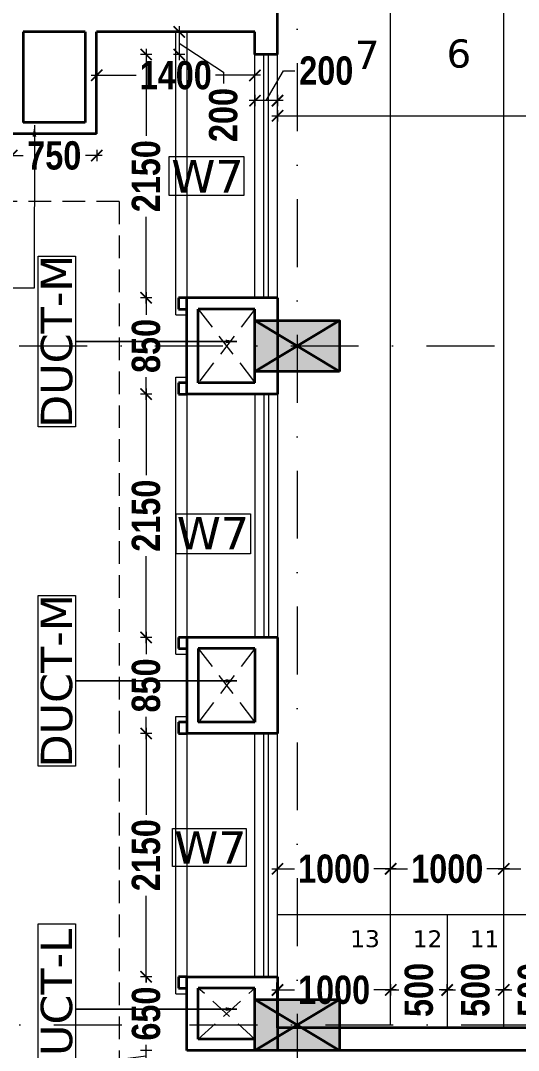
# Model space of a CAD drawing. Header units: millimetres. Extents: x -3092155 to 4513934, y -12317808 to 1850003.
# Drawn here: x -440960 to -436560, y -5557561 to -5548461 of the extents above; entities that cross this region are included whole.
import ezdxf

# ---------------------------------------------------------------- set-up
doc = ezdxf.new("R2010")
doc.units = ezdxf.units.MM
doc.header["$LTSCALE"] = 2
doc.header["$MEASUREMENT"] = 0
doc.header["$PDMODE"] = 34
doc.header["$PDSIZE"] = 500
doc.linetypes.add('DASHDOT', pattern=[1, 0.5, -0.25, 0, -0.25])
doc.linetypes.add('DASHED2', pattern=[0.375, 0.25, -0.125])
for name, color, linetype, lineweight, true_color in [('AEROW', 7, 'Continuous', 15, 0x0d0d0d), ('DOT', 7, 'DASHED2', 0, 0x89067c), ('duct text', 7, 'Continuous', 5, 0x30182a)]:
    doc.layers.add(name, color=color, linetype=linetype, lineweight=lineweight, true_color=true_color)
for name, color, linetype, lineweight in [('coloumn', 10, 'Continuous', 35), ('cornice', 12, 'Continuous', 25), ('D DIM', 250, 'Continuous', 9), ('DUCT', 37, 'Continuous', 35), ('glass', 5, 'Continuous', 15), ('GRID', 251, 'DASHDOT', 5), ('SILL', 74, 'Continuous', 9), ('Step', 251, 'Continuous', 9), ('TEXT', 7, 'Continuous', 13), ('W6', 162, 'Continuous', 5), ('WAll', 250, 'Continuous', 35)]:
    doc.layers.add(name, color=color, linetype=linetype, lineweight=lineweight)
doc.styles.add('door', font='arial.ttf', dxfattribs={"height": 70})
doc.styles.add('INNER DIM', font='ARIALNB.TTF', dxfattribs={"height": 250})
doc.styles.add('style2', font='verdana.ttf')
doc.dimstyles.new('DOOR', dxfattribs={"dimtxt": 100, "dimasz": 100, "dimexe": 25, "dimexo": 50, "dimgap": 25, "dimtad": 0, "dimtih": 1, "dimtoh": 1, "dimdec": 0, "dimzin": 3, "dimdsep": 46, "dimtxsty": 'door', "dimblk": 'OBLIQUE', "dimcen": 200, "dimclrd": 256, "dimclre": 256, "dimclrt": 256, "dimadec": 0, "dimazin": 0, "dimtfac": 1, "dimtdec": 0, "dimtofl": 0, "dimtmove": 2, "dimatfit": 3, "dimfxl": 300, "dimfxlon": 1, "dimfrac": 1, "dimtolj": 1, "dimtzin": 0, "dimlwd": -1, "dimlwe": -1, "dimarcsym": 0})
doc.dimstyles.new('external final', dxfattribs={"dimscale": 0, "dimtxt": 250, "dimasz": 100, "dimexe": 50, "dimexo": 50, "dimgap": 50, "dimtad": 0, "dimdec": 0, "dimzin": 0, "dimdsep": 46, "dimtxsty": 'INNER DIM', "dimblk": 'ARCHTICK', "dimcen": 100, "dimdle": 50, "dimclrd": 256, "dimclre": 256, "dimclrt": 256, "dimadec": 0, "dimazin": 0, "dimtfac": 1, "dimtdec": 0, "dimtix": 1, "dimtmove": 1, "dimatfit": 3, "dimfxl": 50, "dimfxlon": 1, "dimtolj": 1, "dimtzin": 0, "dimlwd": -1, "dimlwe": -1, "dimarcsym": 1})

# ---------------------------------------------------------------- blocks, each defined once
blk = doc.blocks.new('*D83')
at = {"layer": 'D DIM', "ltscale": 100, "transparency": 16777216}
for p, q in [((-439850.1, -5557611.2), (-440195.2, -5557656.8)), ((-439800.1, -5557561.2), (-439900.1, -5557561.2)), ((-439850.1, -5557661.2), (-439850.1, -5557561.2)), ((-439850.1, -5557661.2), (-439850.1, -5557561.2)), ((-440195.2, -5557656.8), (-440195.2, -5557756.8)), ((-439800.1, -5557661.2), (-439900.1, -5557661.2))]:
    blk.add_line(p, q, dxfattribs=at)
at = {"layer": 'Defpoints', "color": 0, "lineweight": 50, "ltscale": 100, "transparency": 16777216}
for p in [(-439850.1, -5557561.2), (-438138.9, -5557561.2), (-438888.5, -5557661.2)]:
    blk.add_point(p, dxfattribs=at)
at = {"layer": 'D DIM', "ltscale": 100, "transparency": 16777216, "insert": (-440195.2, -5558027.4), "char_height": 250, "attachment_point": 5, "rotation": 90, "style": 'INNER DIM'}
blk.add_mtext('\\A1;100', dxfattribs=at)
blk = doc.blocks.new('_ArchTick')
at = {"color": 0, "linetype": 'ByBlock', "const_width": 0.15}
blk.add_lwpolyline([(-0.5, -0.5), (0.5, 0.5)], dxfattribs=at)
blk = doc.blocks.new('*D84')
at = {"layer": 'D DIM', "ltscale": 100, "transparency": 16777216}
for p, q in [((-439800.1, -5556911.2), (-439900.1, -5556911.2)), ((-439850.1, -5556911.2), (-439850.1, -5556960.3)), ((-439850.1, -5557561.2), (-439850.1, -5557512.1)), ((-439800.1, -5557561.2), (-439900.1, -5557561.2))]:
    blk.add_line(p, q, dxfattribs=at)
at = {"layer": 'Defpoints', "color": 0, "lineweight": 50, "ltscale": 100, "transparency": 16777216}
for p in [(-439850.1, -5556911.2), (-438888.5, -5556911.2), (-438138.9, -5557561.2)]:
    blk.add_point(p, dxfattribs=at)
at = {"layer": 'D DIM', "ltscale": 100, "transparency": 16777216, "insert": (-439850.1, -5557236.2), "char_height": 250, "attachment_point": 5, "rotation": 90, "style": 'INNER DIM'}
blk.add_mtext('\\A1;650', dxfattribs=at)
blk = doc.blocks.new('*D85')
at = {"layer": 'D DIM', "ltscale": 100, "transparency": 16777216}
for p, q in [((-439850.5, -5554711.2), (-439850.5, -5555478.2)), ((-439800.5, -5554761.2), (-439900.5, -5554761.2)), ((-439850.5, -5556961.2), (-439850.5, -5556194.2)), ((-439800.5, -5556911.2), (-439900.5, -5556911.2))]:
    blk.add_line(p, q, dxfattribs=at)
at = {"layer": 'Defpoints', "color": 0, "lineweight": 50, "ltscale": 100, "transparency": 16777216}
for p in [(-439850.5, -5554761.2), (-438888.5, -5554761.2), (-438888.5, -5556911.2)]:
    blk.add_point(p, dxfattribs=at)
at = {"layer": 'D DIM', "ltscale": 100, "transparency": 16777216, "xscale": 100, "yscale": 100, "zscale": 100}
for p, rotation in [((-439850.5, -5554761.2), 90), ((-439850.5, -5556911.2), 270)]:
    blk.add_blockref('_ArchTick', p, dxfattribs=dict(at, rotation=rotation))
at = {"layer": 'D DIM', "ltscale": 100, "transparency": 16777216, "insert": (-439850.5, -5555836.2), "char_height": 250, "attachment_point": 5, "rotation": 90, "style": 'INNER DIM'}
blk.add_mtext('\\A1;2150', dxfattribs=at)
blk = doc.blocks.new('*D86')
at = {"layer": 'D DIM', "ltscale": 100, "transparency": 16777216}
for p, q in [((-439800.5, -5553911.2), (-439900.5, -5553911.2)), ((-439850.5, -5553861.2), (-439850.5, -5554060.2)), ((-439850.5, -5554811.2), (-439850.5, -5554612.2)), ((-439800.5, -5554761.2), (-439900.5, -5554761.2))]:
    blk.add_line(p, q, dxfattribs=at)
at = {"layer": 'Defpoints', "color": 0, "lineweight": 50, "ltscale": 100, "transparency": 16777216}
for p in [(-439850.5, -5553911.2), (-438888.5, -5553911.2), (-438888.5, -5554761.2)]:
    blk.add_point(p, dxfattribs=at)
at = {"layer": 'D DIM', "ltscale": 100, "transparency": 16777216, "xscale": 100, "yscale": 100, "zscale": 100}
for p, rotation in [((-439850.5, -5553911.2), 90), ((-439850.5, -5554761.2), 270)]:
    blk.add_blockref('_ArchTick', p, dxfattribs=dict(at, rotation=rotation))
at = {"layer": 'D DIM', "ltscale": 100, "transparency": 16777216, "insert": (-439850.5, -5554336.2), "char_height": 250, "attachment_point": 5, "rotation": 90, "style": 'INNER DIM'}
blk.add_mtext('\\A1;850', dxfattribs=at)
blk = doc.blocks.new('*D87')
at = {"layer": 'D DIM', "ltscale": 100, "transparency": 16777216}
for p, q in [((-439850.5, -5551711.2), (-439850.5, -5552478.2)), ((-439800.5, -5551761.2), (-439900.5, -5551761.2)), ((-439850.5, -5553961.2), (-439850.5, -5553194.2)), ((-439800.5, -5553911.2), (-439900.5, -5553911.2))]:
    blk.add_line(p, q, dxfattribs=at)
at = {"layer": 'Defpoints', "color": 0, "lineweight": 50, "ltscale": 100, "transparency": 16777216}
for p in [(-439850.5, -5551761.2), (-438888.5, -5551761.2), (-438888.5, -5553911.2)]:
    blk.add_point(p, dxfattribs=at)
at = {"layer": 'D DIM', "ltscale": 100, "transparency": 16777216, "xscale": 100, "yscale": 100, "zscale": 100}
for p, rotation in [((-439850.5, -5551761.2), 90), ((-439850.5, -5553911.2), 270)]:
    blk.add_blockref('_ArchTick', p, dxfattribs=dict(at, rotation=rotation))
at = {"layer": 'D DIM', "ltscale": 100, "transparency": 16777216, "insert": (-439850.5, -5552836.2), "char_height": 250, "attachment_point": 5, "rotation": 90, "style": 'INNER DIM'}
blk.add_mtext('\\A1;2150', dxfattribs=at)
blk = doc.blocks.new('*D88')
at = {"layer": 'D DIM', "ltscale": 100, "transparency": 16777216}
for p, q in [((-439850.5, -5550861.2), (-439850.5, -5551060.2)), ((-439800.5, -5550911.2), (-439900.5, -5550911.2)), ((-439850.5, -5551811.2), (-439850.5, -5551612.2)), ((-439800.5, -5551761.2), (-439900.5, -5551761.2))]:
    blk.add_line(p, q, dxfattribs=at)
at = {"layer": 'Defpoints', "color": 0, "lineweight": 50, "ltscale": 100, "transparency": 16777216}
for p in [(-439850.5, -5550911.2), (-438888.5, -5550911.2), (-438888.5, -5551761.2)]:
    blk.add_point(p, dxfattribs=at)
at = {"layer": 'D DIM', "ltscale": 100, "transparency": 16777216, "xscale": 100, "yscale": 100, "zscale": 100}
for p, rotation in [((-439850.5, -5550911.2), 90), ((-439850.5, -5551761.2), 270)]:
    blk.add_blockref('_ArchTick', p, dxfattribs=dict(at, rotation=rotation))
at = {"layer": 'D DIM', "ltscale": 100, "transparency": 16777216, "insert": (-439850.5, -5551336.2), "char_height": 250, "attachment_point": 5, "rotation": 90, "style": 'INNER DIM'}
blk.add_mtext('\\A1;850', dxfattribs=at)
blk = doc.blocks.new('*D89')
at = {"layer": 'D DIM', "ltscale": 100, "transparency": 16777216}
for p, q in [((-439850.5, -5548711.2), (-439850.5, -5549478.2)), ((-439800.5, -5548761.2), (-439900.5, -5548761.2)), ((-439850.5, -5550961.2), (-439850.5, -5550194.2)), ((-439800.5, -5550911.2), (-439900.5, -5550911.2))]:
    blk.add_line(p, q, dxfattribs=at)
at = {"layer": 'Defpoints', "color": 0, "lineweight": 50, "ltscale": 100, "transparency": 16777216}
for p in [(-439850.5, -5548761.2), (-438888.5, -5548761.2), (-438888.5, -5550911.2)]:
    blk.add_point(p, dxfattribs=at)
at = {"layer": 'D DIM', "ltscale": 100, "transparency": 16777216, "xscale": 100, "yscale": 100, "zscale": 100}
for p, rotation in [((-439850.5, -5548761.2), 90), ((-439850.5, -5550911.2), 270)]:
    blk.add_blockref('_ArchTick', p, dxfattribs=dict(at, rotation=rotation))
at = {"layer": 'D DIM', "ltscale": 100, "transparency": 16777216, "insert": (-439850.5, -5549836.2), "char_height": 250, "attachment_point": 5, "rotation": 90, "style": 'INNER DIM'}
blk.add_mtext('\\A1;2150', dxfattribs=at)
blk = doc.blocks.new('*D407')
at = {"layer": 'D DIM', "ltscale": 100, "transparency": 16777216}
for p, q in [((-438688.5, -5549251.7), (-438688.5, -5549351.7)), ((-425768.5, -5549251.7), (-425768.5, -5549351.7)), ((-438738.5, -5549301.7), (-432658.4, -5549301.7)), ((-425718.5, -5549301.7), (-431798.6, -5549301.7))]:
    blk.add_line(p, q, dxfattribs=at)
at = {"layer": 'Defpoints', "color": 0, "lineweight": 50, "ltscale": 100, "transparency": 16777216}
for p in [(-438688.5, -5548761.2), (-425768.5, -5548761.2), (-425768.5, -5549301.7)]:
    blk.add_point(p, dxfattribs=at)
at = {"layer": 'D DIM', "ltscale": 100, "transparency": 16777216, "xscale": 100, "yscale": 100, "zscale": 100, "rotation": 180}
blk.add_blockref('_ArchTick', (-438688.5, -5549301.7), dxfattribs=at)
at = {"layer": 'D DIM', "ltscale": 100, "transparency": 16777216, "xscale": 100, "yscale": 100, "zscale": 100}
blk.add_blockref('_ArchTick', (-425768.5, -5549301.7), dxfattribs=at)
at = {"layer": 'D DIM', "ltscale": 100, "transparency": 16777216, "insert": (-432228.5, -5549301.7), "char_height": 250, "attachment_point": 5, "style": 'INNER DIM'}
blk.add_mtext('\\A1;12920', dxfattribs=at)
blk = doc.blocks.new('*D732')
at = {"layer": 'D DIM', "ltscale": 100, "transparency": 16777216}
for p, q in [((-438788.5, -5549168.3), (-438636.6, -5548904.5)), ((-438636.6, -5548904.5), (-438536.6, -5548904.5)), ((-438638.5, -5549168.3), (-438938.5, -5549168.3)), ((-438888.5, -5549118.3), (-438888.5, -5549218.3)), ((-438688.5, -5549118.3), (-438688.5, -5549218.3))]:
    blk.add_line(p, q, dxfattribs=at)
at = {"layer": 'Defpoints', "color": 0, "lineweight": 50, "ltscale": 100, "transparency": 16777216}
for p in [(-438888.5, -5548761.2), (-438688.5, -5548761.2), (-438888.5, -5549168.3)]:
    blk.add_point(p, dxfattribs=at)
at = {"layer": 'D DIM', "ltscale": 100, "transparency": 16777216, "xscale": 100, "yscale": 100, "zscale": 100, "rotation": 180}
blk.add_blockref('_ArchTick', (-438888.5, -5549168.3), dxfattribs=at)
at = {"layer": 'D DIM', "ltscale": 100, "transparency": 16777216, "xscale": 100, "yscale": 100, "zscale": 100}
blk.add_blockref('_ArchTick', (-438688.5, -5549168.3), dxfattribs=at)
at = {"layer": 'D DIM', "ltscale": 100, "transparency": 16777216, "insert": (-438258.2, -5548904.5), "char_height": 250, "attachment_point": 5, "style": 'INNER DIM'}
blk.add_mtext('\\A1;200', dxfattribs=at)
blk = doc.blocks.new('*D744')
at = {"layer": 'D DIM', "ltscale": 100, "transparency": 16777216}
for p, q in [((-438688.9, -5556007), (-438688.9, -5555907)), ((-437688.9, -5556007), (-437688.9, -5555907)), ((-438738.9, -5555957), (-438539.1, -5555957)), ((-437638.9, -5555957), (-437838.7, -5555957))]:
    blk.add_line(p, q, dxfattribs=at)
at = {"layer": 'Defpoints', "color": 0, "lineweight": 50, "ltscale": 100, "transparency": 16777216}
for p in [(-437688.9, -5555957), (-438688.9, -5556281), (-437688.9, -5556281)]:
    blk.add_point(p, dxfattribs=at)
at = {"layer": 'D DIM', "ltscale": 100, "transparency": 16777216, "xscale": 100, "yscale": 100, "zscale": 100, "rotation": 180}
blk.add_blockref('_ArchTick', (-438688.9, -5555957), dxfattribs=at)
at = {"layer": 'D DIM', "ltscale": 100, "transparency": 16777216, "xscale": 100, "yscale": 100, "zscale": 100}
blk.add_blockref('_ArchTick', (-437688.9, -5555957), dxfattribs=at)
at = {"layer": 'D DIM', "ltscale": 100, "transparency": 16777216, "insert": (-438188.9, -5555957), "char_height": 250, "attachment_point": 5, "style": 'INNER DIM'}
blk.add_mtext('\\A1;1000', dxfattribs=at)
blk = doc.blocks.new('*D745')
at = {"layer": 'D DIM', "ltscale": 100, "transparency": 16777216}
for p, q in [((-437688.9, -5556007), (-437688.9, -5555907)), ((-436688.9, -5555957), (-436688.9, -5555907)), ((-437738.9, -5555957), (-437539.1, -5555957)), ((-436638.9, -5555957), (-436838.7, -5555957))]:
    blk.add_line(p, q, dxfattribs=at)
at = {"layer": 'Defpoints', "color": 0, "lineweight": 50, "ltscale": 100, "transparency": 16777216}
for p in [(-436688.9, -5555957), (-436688.9, -5555957), (-437688.9, -5556281)]:
    blk.add_point(p, dxfattribs=at)
at = {"layer": 'D DIM', "ltscale": 100, "transparency": 16777216, "xscale": 100, "yscale": 100, "zscale": 100, "rotation": 180}
blk.add_blockref('_ArchTick', (-437688.9, -5555957), dxfattribs=at)
at = {"layer": 'D DIM', "ltscale": 100, "transparency": 16777216, "xscale": 100, "yscale": 100, "zscale": 100}
blk.add_blockref('_ArchTick', (-436688.9, -5555957), dxfattribs=at)
at = {"layer": 'D DIM', "ltscale": 100, "transparency": 16777216, "insert": (-437188.9, -5555957), "char_height": 250, "attachment_point": 5, "style": 'INNER DIM'}
blk.add_mtext('\\A1;1000', dxfattribs=at)
blk = doc.blocks.new('*D746')
at = {"layer": 'D DIM', "ltscale": 100, "transparency": 16777216}
for p, q in [((-436688.9, -5555957), (-436688.9, -5555907)), ((-435688.9, -5555957), (-435688.9, -5555907)), ((-436738.9, -5555957), (-436539.1, -5555957)), ((-435638.9, -5555957), (-435838.7, -5555957))]:
    blk.add_line(p, q, dxfattribs=at)
at = {"layer": 'Defpoints', "color": 0, "lineweight": 50, "ltscale": 100, "transparency": 16777216}
for p in [(-436688.9, -5555957), (-435688.9, -5555957), (-435688.9, -5555957)]:
    blk.add_point(p, dxfattribs=at)
at = {"layer": 'D DIM', "ltscale": 100, "transparency": 16777216, "xscale": 100, "yscale": 100, "zscale": 100, "rotation": 180}
blk.add_blockref('_ArchTick', (-436688.9, -5555957), dxfattribs=at)
at = {"layer": 'D DIM', "ltscale": 100, "transparency": 16777216, "xscale": 100, "yscale": 100, "zscale": 100}
blk.add_blockref('_ArchTick', (-435688.9, -5555957), dxfattribs=at)
at = {"layer": 'D DIM', "ltscale": 100, "transparency": 16777216, "insert": (-436188.9, -5555957), "char_height": 250, "attachment_point": 5, "style": 'INNER DIM'}
blk.add_mtext('\\A1;1000', dxfattribs=at)
blk = doc.blocks.new('*D751')
at = {"layer": 'D DIM', "ltscale": 100, "transparency": 16777216}
for p, q in [((-438688.9, -5556977), (-438688.9, -5557077)), ((-437688.9, -5556977), (-437688.9, -5557077)), ((-438738.9, -5557027), (-438539.1, -5557027)), ((-437638.9, -5557027), (-437838.7, -5557027))]:
    blk.add_line(p, q, dxfattribs=at)
at = {"layer": 'Defpoints', "color": 0, "lineweight": 50, "ltscale": 100, "transparency": 16777216}
for p in [(-438688.9, -5556917.5), (-437688.9, -5556917.5), (-437688.9, -5557027)]:
    blk.add_point(p, dxfattribs=at)
at = {"layer": 'D DIM', "ltscale": 100, "transparency": 16777216, "xscale": 100, "yscale": 100, "zscale": 100, "rotation": 180}
blk.add_blockref('_ArchTick', (-438688.9, -5557027), dxfattribs=at)
at = {"layer": 'D DIM', "ltscale": 100, "transparency": 16777216, "xscale": 100, "yscale": 100, "zscale": 100}
blk.add_blockref('_ArchTick', (-437688.9, -5557027), dxfattribs=at)
at = {"layer": 'D DIM', "ltscale": 100, "transparency": 16777216, "insert": (-438188.9, -5557027), "char_height": 250, "attachment_point": 5, "style": 'INNER DIM'}
blk.add_mtext('\\A1;1000', dxfattribs=at)
blk = doc.blocks.new('*D752')
at = {"layer": 'D DIM', "ltscale": 100, "transparency": 16777216}
for p, q in [((-437688.9, -5556977), (-437688.9, -5557077)), ((-437188.9, -5557027), (-437188.9, -5556977)), ((-437738.9, -5557027), (-437616.5, -5557027)), ((-437138.9, -5557027), (-437261.4, -5557027))]:
    blk.add_line(p, q, dxfattribs=at)
at = {"layer": 'Defpoints', "color": 0, "lineweight": 50, "ltscale": 100, "transparency": 16777216}
for p in [(-437688.9, -5556917.5), (-437188.9, -5557027), (-437188.9, -5557027)]:
    blk.add_point(p, dxfattribs=at)
at = {"layer": 'D DIM', "ltscale": 100, "transparency": 16777216, "xscale": 100, "yscale": 100, "zscale": 100, "rotation": 180}
blk.add_blockref('_ArchTick', (-437688.9, -5557027), dxfattribs=at)
at = {"layer": 'D DIM', "ltscale": 100, "transparency": 16777216, "xscale": 100, "yscale": 100, "zscale": 100}
blk.add_blockref('_ArchTick', (-437188.9, -5557027), dxfattribs=at)
at = {"layer": 'D DIM', "ltscale": 100, "transparency": 16777216, "insert": (-437438.9, -5557027), "char_height": 250, "attachment_point": 5, "rotation": 90, "style": 'INNER DIM'}
blk.add_mtext('\\A1;500', dxfattribs=at)
blk = doc.blocks.new('*D753')
at = {"layer": 'D DIM', "ltscale": 100, "transparency": 16777216}
for p, q in [((-437188.9, -5557027), (-437188.9, -5556977)), ((-436688.9, -5557027), (-436688.9, -5556977)), ((-437238.9, -5557027), (-437116.5, -5557027)), ((-436638.9, -5557027), (-436761.4, -5557027))]:
    blk.add_line(p, q, dxfattribs=at)
at = {"layer": 'Defpoints', "color": 0, "lineweight": 50, "ltscale": 100, "transparency": 16777216}
for p in [(-437188.9, -5557027), (-436688.9, -5557027), (-436688.9, -5557027)]:
    blk.add_point(p, dxfattribs=at)
at = {"layer": 'D DIM', "ltscale": 100, "transparency": 16777216, "xscale": 100, "yscale": 100, "zscale": 100, "rotation": 180}
blk.add_blockref('_ArchTick', (-437188.9, -5557027), dxfattribs=at)
at = {"layer": 'D DIM', "ltscale": 100, "transparency": 16777216, "xscale": 100, "yscale": 100, "zscale": 100}
blk.add_blockref('_ArchTick', (-436688.9, -5557027), dxfattribs=at)
at = {"layer": 'D DIM', "ltscale": 100, "transparency": 16777216, "insert": (-436938.9, -5557027), "char_height": 250, "attachment_point": 5, "rotation": 90, "style": 'INNER DIM'}
blk.add_mtext('\\A1;500', dxfattribs=at)
blk = doc.blocks.new('*D754')
at = {"layer": 'D DIM', "ltscale": 100, "transparency": 16777216}
for p, q in [((-436688.9, -5557027), (-436688.9, -5556977)), ((-436188.9, -5557027), (-436188.9, -5556977)), ((-436738.9, -5557027), (-436616.5, -5557027)), ((-436138.9, -5557027), (-436261.4, -5557027))]:
    blk.add_line(p, q, dxfattribs=at)
at = {"layer": 'Defpoints', "color": 0, "lineweight": 50, "ltscale": 100, "transparency": 16777216}
for p in [(-436688.9, -5557027), (-436188.9, -5557027), (-436188.9, -5557027)]:
    blk.add_point(p, dxfattribs=at)
at = {"layer": 'D DIM', "ltscale": 100, "transparency": 16777216, "xscale": 100, "yscale": 100, "zscale": 100, "rotation": 180}
blk.add_blockref('_ArchTick', (-436688.9, -5557027), dxfattribs=at)
at = {"layer": 'D DIM', "ltscale": 100, "transparency": 16777216, "xscale": 100, "yscale": 100, "zscale": 100}
blk.add_blockref('_ArchTick', (-436188.9, -5557027), dxfattribs=at)
at = {"layer": 'D DIM', "ltscale": 100, "transparency": 16777216, "insert": (-436438.9, -5557027), "char_height": 250, "attachment_point": 5, "rotation": 90, "style": 'INNER DIM'}
blk.add_mtext('\\A1;500', dxfattribs=at)
blk = doc.blocks.new('*D920')
at = {"layer": 'D DIM', "ltscale": 100, "transparency": 16777216}
for p, q in [((-441037.6, -5549604), (-441037.6, -5549704)), ((-440287.6, -5549604), (-440287.6, -5549704)), ((-441087.6, -5549654), (-440938.5, -5549654)), ((-440237.6, -5549654), (-440386.7, -5549654))]:
    blk.add_line(p, q, dxfattribs=at)
at = {"layer": 'Defpoints', "color": 0, "lineweight": 50, "ltscale": 100, "transparency": 16777216}
for p in [(-441037.6, -5549161.2), (-440287.6, -5549161.2), (-441037.6, -5549654)]:
    blk.add_point(p, dxfattribs=at)
at = {"layer": 'D DIM', "ltscale": 100, "transparency": 16777216, "xscale": 100, "yscale": 100, "zscale": 100, "rotation": 180}
blk.add_blockref('_ArchTick', (-441037.6, -5549654), dxfattribs=at)
at = {"layer": 'D DIM', "ltscale": 100, "transparency": 16777216, "xscale": 100, "yscale": 100, "zscale": 100}
blk.add_blockref('_ArchTick', (-440287.6, -5549654), dxfattribs=at)
at = {"layer": 'D DIM', "ltscale": 100, "transparency": 16777216, "insert": (-440662.6, -5549654), "char_height": 250, "attachment_point": 5, "style": 'INNER DIM'}
blk.add_mtext('\\A1;750', dxfattribs=at)
blk = doc.blocks.new('*D975')
at = {"layer": 'D DIM', "ltscale": 100, "transparency": 16777216}
for p, q in [((-439557.8, -5548511.2), (-439557.8, -5548811.2)), ((-439507.8, -5548561.2), (-439607.8, -5548561.2)), ((-439557.8, -5548661.2), (-439167.8, -5548917.5)), ((-439507.8, -5548761.2), (-439607.8, -5548761.2)), ((-439167.8, -5548917.5), (-439167.8, -5549017.5))]:
    blk.add_line(p, q, dxfattribs=at)
at = {"layer": 'Defpoints', "color": 0, "lineweight": 50, "ltscale": 100, "transparency": 16777216}
for p in [(-438888.9, -5548561.2), (-439557.8, -5548761.2), (-438888.9, -5548761.2)]:
    blk.add_point(p, dxfattribs=at)
at = {"layer": 'D DIM', "ltscale": 100, "transparency": 16777216, "xscale": 100, "yscale": 100, "zscale": 100}
for p, rotation in [((-439557.8, -5548561.2), 90), ((-439557.8, -5548761.2), 270)]:
    blk.add_blockref('_ArchTick', p, dxfattribs=dict(at, rotation=rotation))
at = {"layer": 'D DIM', "ltscale": 100, "transparency": 16777216, "insert": (-439167.8, -5549295.9), "char_height": 250, "attachment_point": 5, "rotation": 90, "style": 'INNER DIM'}
blk.add_mtext('\\A1;200', dxfattribs=at)
blk = doc.blocks.new('S.F')
at = {"layer": 'coloumn', "ltscale": 100}
for points in [[(47530.5, -5859756.2), (47530.5, -5859306.2), (46780.5, -5859306.2), (46780.5, -5859756.2)], [(47530.5, -5865756.2), (47530.5, -5865306.2), (46780.5, -5865306.2), (46780.5, -5865756.2)]]:
    blk.add_hatch(color=256, dxfattribs=at).paths.add_polyline_path(points)
for p, q in [((46780.5, -5859756.2), (46780.5, -5859306.2)), ((46780.5, -5859306.2), (47530.5, -5859306.2)), ((47530.5, -5859306.2), (47530.5, -5859756.2)), ((47530.5, -5859756.2), (46780.5, -5859756.2)), ((46780.5, -5865756.2), (46780.5, -5865306.2)), ((46780.5, -5865306.2), (47530.5, -5865306.2)), ((47530.5, -5865306.2), (47530.5, -5865756.2)), ((47530.5, -5865756.2), (46780.5, -5865756.2))]:
    blk.add_line(p, q, dxfattribs=at)
for points in [[(47530.5, -5859756.2), (46780.5, -5859306.2), (47530.5, -5859306.2), (46780.5, -5859756.2)], [(47530.5, -5865756.2), (46780.5, -5865306.2), (47530.5, -5865306.2), (46780.5, -5865756.2)]]:
    blk.add_lwpolyline(points, dxfattribs=at)
blk = doc.blocks.new('YJJYH')
at = {"layer": 'Step', "ltscale": 100}
for p, q in [((-63187.6, -5719325.5), (-63187.6, -5707275.5)), ((-63687.6, -5718323.9), (-63687.6, -5719324.7))]:
    blk.add_line(p, q, dxfattribs=at)
at = {"layer": 'Step', "ltscale": 15000}
for p, q in [((-64187.6, -5719300.5), (-64187.6, -5708276.3)), ((-58187.6, -5718325.5), (-65187.6, -5718325.5))]:
    blk.add_line(p, q, dxfattribs=at)
blk = doc.blocks.new('*D1127')
at = {"layer": 'D DIM', "ltscale": 100, "transparency": 16777216}
for p, q in [((-440287.6, -5548944.7), (-440287.6, -5548894.7)), ((-438888.9, -5548944.7), (-438888.9, -5548894.7)), ((-440337.6, -5548944.7), (-439938.5, -5548944.7)), ((-438838.9, -5548944.7), (-439238, -5548944.7))]:
    blk.add_line(p, q, dxfattribs=at)
at = {"layer": 'Defpoints', "color": 0, "lineweight": 50, "ltscale": 100, "transparency": 16777216}
for p in [(-440287.6, -5548973.2), (-438888.9, -5548944.7), (-438888.9, -5548973.2)]:
    blk.add_point(p, dxfattribs=at)
at = {"layer": 'D DIM', "ltscale": 100, "transparency": 16777216, "xscale": 100, "yscale": 100, "zscale": 100, "rotation": 180}
blk.add_blockref('_ArchTick', (-440287.6, -5548944.7), dxfattribs=at)
at = {"layer": 'D DIM', "ltscale": 100, "transparency": 16777216, "xscale": 100, "yscale": 100, "zscale": 100}
blk.add_blockref('_ArchTick', (-438888.9, -5548944.7), dxfattribs=at)
at = {"layer": 'D DIM', "ltscale": 100, "transparency": 16777216, "insert": (-439588.3, -5548944.7), "char_height": 250, "attachment_point": 5, "style": 'INNER DIM'}
blk.add_mtext('\\A1;1400', dxfattribs=at)
blk = doc.blocks.new('_Oblique')
at = {"color": 0, "linetype": 'ByBlock', "lineweight": -2}
blk.add_line((-0.5, -0.5), (0.5, 0.5), dxfattribs=at)
blk = doc.blocks.new('ty')
at = {"layer": 'DUCT', "ltscale": 100}
for p, q in [((-393359.3, -5862856.2), (-393284.3, -5862856.2)), ((-393284.3, -5862856.2), (-393284.3, -5862956.2)), ((-393284.3, -5862956.2), (-393359.3, -5862956.2)), ((-393359.3, -5865106.2), (-393284.3, -5865106.2)), ((-393284.3, -5865106.2), (-393284.3, -5865206.2)), ((-393284.3, -5865206.2), (-393359.3, -5865206.2))]:
    blk.add_line(p, q, dxfattribs=at)
at = {"layer": 'SILL', "ltscale": 100}
for p, q in [((-393259.3, -5862806.6), (-393359.3, -5862806.6)), ((-393259.3, -5865256.2), (-393259.3, -5862806.6)), ((-393259.3, -5865256.2), (-393359.3, -5865256.2))]:
    blk.add_line(p, q, dxfattribs=at)
blk = doc.blocks.new('hyh')
at = {"layer": 'duct text', "ltscale": 0.1}
for points in [[(-177550.4, -5596040.4), (-177550.4, -5594532.1), (-177221.3, -5594532.1), (-177221.3, -5596040.4)], [(-177550.4, -5599040.4), (-177550.4, -5597532.1), (-177221.3, -5597532.1), (-177221.3, -5599040.4)], [(-177550.4, -5601940.4), (-177550.4, -5600432.1), (-177221.3, -5600432.1), (-177221.3, -5601940.4)]]:
    blk.add_lwpolyline(points, close=True, dxfattribs=at)
at = {"layer": 'duct text', "ltscale": 0.1, "char_height": 276.639, "width": 1547.237, "attachment_point": 5, "rotation": 90, "style": 'style2'}
for s, insert in [('\\pt3043;DUCT-M', (-177385.7, -5595284.9)), ('\\pt3043;DUCT-M', (-177385.7, -5598284.9)), ('\\pt3043;DUCT-L', (-177385.7, -5601184.9))]:
    blk.add_mtext(s, dxfattribs=dict(at, insert=insert))
at = {"layer": 'duct text', "ltscale": 0.1}
for points in [[(-175793.8, -5595286.3), (-177221.3, -5595286.3), (-175793.8, -5595286.3)], [(-175793.8, -5598286.3), (-177221.3, -5598286.3), (-175793.8, -5598286.3)], [(-175793.8, -5601186.3), (-177221.3, -5601186.3), (-175793.8, -5601186.3)]]:
    blk.add_leader(points, dimstyle='DOOR', dxfattribs=at)

msp = doc.modelspace()

# ---------------------------------------------------------------- linework, layer by layer
at = {"layer": 'DOT', "linetype": 'Continuous', "ltscale": 400}
for p, q in [((-439489.3, -5548561.2), (-439489.3, -5550911.2)), ((-439489.3, -5551761.2), (-439489.3, -5553911.2)), ((-439489.3, -5554761.2), (-439489.3, -5556911.2))]:
    msp.add_line(p, q, dxfattribs=at)
at = {"layer": 'DOT', "ltscale": 400}
for p, q in [((-440089.3, -5550061.2), (-447589.3, -5550061.2)), ((-440089.3, -5550061.2), (-440089.3, -5563011.2)), ((-439389.3, -5551011.2), (-438889.3, -5551661.2)), ((-438889.3, -5551011.2), (-439389.3, -5551661.2)), ((-439389.3, -5554011.2), (-438889.3, -5554661.2)), ((-438889.3, -5554011.2), (-439389.3, -5554661.2)), ((-438889.3, -5557461.2), (-439389.3, -5557011.2)), ((-439389.3, -5557461.2), (-438889.3, -5557011.2))]:
    msp.add_line(p, q, dxfattribs=at)
at = {"layer": 'DUCT', "ltscale": 100}
for p, q in [((-438689.3, -5548761.2), (-438689.3, -5548361.2)), ((-440388, -5548561.2), (-440938, -5548561.2)), ((-440388, -5548561.2), (-440938, -5548561.2)), ((-440938, -5548561.2), (-440938, -5549361.2)), ((-440388, -5548561.2), (-440388, -5549361.2)), ((-440288, -5549461.2), (-440288, -5548561.2)), ((-438888.9, -5548761.2), (-438888.9, -5548561.2)), ((-438689.3, -5548761.2), (-438888.9, -5548761.2)), ((-440388, -5549361.2), (-440938, -5549361.2)), ((-440288, -5549461.2), (-441038, -5549461.2)), ((-439488.9, -5550911.2), (-439563.9, -5550911.2)), ((-439563.9, -5550911.2), (-439563.9, -5551011.2)), ((-439489.3, -5551761.2), (-439489.3, -5550911.2)), ((-438889.3, -5550911.2), (-439489.3, -5550911.2)), ((-438689.3, -5550911.2), (-438889.3, -5550911.2)), ((-438689.3, -5550911.2), (-438689.3, -5551761.2)), ((-439563.9, -5551011.2), (-439488.9, -5551011.2)), ((-439389.3, -5551661.2), (-439389.3, -5551011.2)), ((-438889.3, -5551011.2), (-439389.3, -5551011.2)), ((-438889.3, -5551661.2), (-438889.3, -5551011.2)), ((-438889.3, -5551661.2), (-439389.3, -5551661.2)), ((-438689.3, -5551761.2), (-439489.3, -5551761.2)), ((-438689.3, -5551761.2), (-438889.3, -5551761.2)), ((-439489.3, -5553911.2), (-439489.3, -5554761.2)), ((-438689.3, -5553911.2), (-439489.3, -5553911.2)), ((-438689.3, -5553911.2), (-438889.3, -5553911.2)), ((-438689.3, -5553911.2), (-438689.3, -5554761.2)), ((-439389.3, -5554011.2), (-439389.3, -5554661.2)), ((-438889.3, -5554011.2), (-439389.3, -5554011.2)), ((-438889.3, -5554011.2), (-438889.3, -5554661.2)), ((-438889.3, -5554661.2), (-439389.3, -5554661.2)), ((-438889.3, -5554761.2), (-439489.3, -5554761.2)), ((-438689.3, -5554761.2), (-438889.3, -5554761.2)), ((-439489.3, -5557561.2), (-439489.3, -5556911.2)), ((-439489.3, -5556911.2), (-438689.3, -5556911.2)), ((-438689.3, -5556911.2), (-438689.3, -5557561.2)), ((-438689.3, -5557361.2), (-438689.3, -5556961.2)), ((-439389.3, -5557461.2), (-439389.3, -5557011.2)), ((-438889.3, -5557011.2), (-439389.3, -5557011.2)), ((-438889.3, -5557461.2), (-438889.3, -5557011.2)), ((-438889.3, -5557461.2), (-439389.3, -5557461.2)), ((-438689.3, -5557561.2), (-439489.3, -5557561.2))]:
    msp.add_line(p, q, dxfattribs=at)
at = {"layer": 'glass', "ltscale": 100}
for p, q in [((-438809.3, -5550911.2), (-438809.3, -5548761.2)), ((-438769.3, -5550911.2), (-438769.3, -5548761.2)), ((-438809.3, -5551761.2), (-438809.3, -5553911.2)), ((-438769.3, -5551761.2), (-438769.3, -5553911.2)), ((-438809.3, -5556911.2), (-438809.3, -5554761.2)), ((-438769.3, -5556911.2), (-438769.3, -5554761.2))]:
    msp.add_line(p, q, dxfattribs=at)
at = {"layer": 'GRID', "color": 5, "ltscale": 600}
msp.add_line((-438513.9, -5499634.4), (-438513.9, -5584428.2), dxfattribs=at)
at = {"layer": 'GRID', "color": 6, "ltscale": 600}
for p, q in [((-460173.8, -5551336.2), (-367334.4, -5551336.2)), ((-461068.2, -5557336.2), (-366440.7, -5557336.2))]:
    msp.add_line(p, q, dxfattribs=at)
at = {"layer": 'SILL', "ltscale": 100}
for p, q in [((-439588.9, -5551061.2), (-439588.9, -5548561.2)), ((-438888.9, -5550911.2), (-438888.9, -5548761.2)), ((-438689.3, -5550911.2), (-438689.3, -5548761.2)), ((-439588.9, -5551061.2), (-439488.9, -5551061.2)), ((-438689.3, -5551561.2), (-438689.3, -5553911.2)), ((-438889.3, -5551761.2), (-438889.3, -5553911.2)), ((-438889.3, -5551761.2), (-438889.3, -5553911.2)), ((-438689.3, -5551861.2), (-438689.3, -5554011.2)), ((-438889.3, -5556911.2), (-438889.3, -5554761.2)), ((-438689.3, -5556911.2), (-438689.3, -5554761.2))]:
    msp.add_line(p, q, dxfattribs=at)
at = {"layer": 'W6', "ltscale": 100}
for points in [[(-439645.6, -5549663), (-438986.8, -5549663), (-438986.8, -5550007.7), (-439645.6, -5550007.7)], [(-439583.6, -5552819.3), (-438929.2, -5552819.3), (-438929.2, -5553173.6), (-439583.6, -5553173.6)], [(-439616.6, -5555599.7), (-438966.9, -5555599.7), (-438966.9, -5555936.6), (-439616.6, -5555936.6)]]:
    msp.add_lwpolyline(points, close=True, dxfattribs=at)
at = {"layer": 'WAll', "ltscale": 100}
for p, q in [((-438888.9, -5548561.2), (-440288, -5548561.2)), ((-425769.3, -5557361.2), (-438689.3, -5557361.2)), ((-425569.3, -5557561.2), (-438889.3, -5557561.2))]:
    msp.add_line(p, q, dxfattribs=at)

# ---------------------------------------------------------------- block references
at = {"layer": 'coloumn'}
msp.add_blockref('S.F', (-485670.2, 308195), dxfattribs=at)
at = {"layer": 'cornice', "color": 3, "lineweight": 50}
msp.add_blockref('hyh', (-263254.8, 43989.8), dxfattribs=at)
at = {"layer": 'cornice', "color": 3, "lineweight": 50, "xscale": -1}
for p in [(-832848.3, 311195), (-832848.3, 308195)]:
    msp.add_blockref('ty', p, dxfattribs=at)
at = {"layer": 'D DIM'}
msp.add_blockref('YJJYH', (-373501.8, 161963.5), dxfattribs=at)

# ---------------------------------------------------------------- texts
at = {"layer": 'TEXT', "ltscale": 0.1, "attachment_point": 5, "style": 'style2'}
for s, insert, char_height in [('6', (-437085.9, -5548754.3), 249.2), ('7', (-437896, -5548763.5), 249.2), ('13', (-437915.6, -5556575.4), 150), ('12', (-437363.2, -5556575.4), 150), ('11', (-436859.6, -5556575.4), 150)]:
    msp.add_mtext(s, dxfattribs=dict(at, insert=insert, char_height=char_height))
at = {"layer": 'W6', "style": 'style2'}
for p in [(-439627.8, -5549980.4), (-439579.3, -5553134.8), (-439601.9, -5555911.2)]:
    msp.add_text('W7', height=287, dxfattribs=at).set_placement(p)

# ---------------------------------------------------------------- dimensions: what is measured, and where the dimension line sits
at = {"layer": 'D DIM', "ltscale": 100}
for base, p1, p2, picture, middle in [((-439557.8, -5548761.2), (-438888.9, -5548561.2), (-438888.9, -5548761.2), '*D975', (-439167.8, -5549067.5)), ((-439850.1, -5557561.2), (-438888.5, -5557661.2), (-438138.9, -5557561.2), '*D83', (-440195.2, -5557806.8))]:
    dim = msp.add_linear_dim(base=base, p1=p1, p2=p2, angle=90, dimstyle='external final', override={"dimscale": 1}, dxfattribs=at)
    dim.commit()
    dim.dimension.update_dxf_attribs({"geometry": picture, "text_midpoint": middle, "dimtype": 160})
for base, p1, p2, angle, picture, middle in [((-439850.5, -5548761.2), (-438888.5, -5550911.2), (-438888.5, -5548761.2), 90, '*D89', (-439850.5, -5549836.2)), ((-441037.6, -5549654), (-440287.6, -5549161.2), (-441037.6, -5549161.2), 180, '*D920', (-440662.6, -5549654)), ((-439850.5, -5550911.2), (-438888.5, -5551761.2), (-438888.5, -5550911.2), 90, '*D88', (-439850.5, -5551336.2)), ((-439850.5, -5551761.2), (-438888.5, -5553911.2), (-438888.5, -5551761.2), 90, '*D87', (-439850.5, -5552836.2)), ((-439850.5, -5553911.2), (-438888.5, -5554761.2), (-438888.5, -5553911.2), 90, '*D86', (-439850.5, -5554336.2)), ((-439850.5, -5554761.2), (-438888.5, -5556911.2), (-438888.5, -5554761.2), 90, '*D85', (-439850.5, -5555836.2)), ((-439850.1, -5556911.2), (-438138.9, -5557561.2), (-438888.5, -5556911.2), 90, '*D84', (-439850.1, -5557236.2))]:
    dim = msp.add_linear_dim(base=base, p1=p1, p2=p2, angle=angle, dimstyle='external final', override={"dimscale": 1}, dxfattribs=at)
    dim.commit()
    dim.dimension.update_dxf_attribs({"geometry": picture, "text_midpoint": middle})
dim = msp.add_linear_dim(base=(-438888.9, -5548944.7), p1=(-440287.6, -5548973.2), p2=(-438888.9, -5548973.2), text='1400', dimstyle='external final', override={"dimscale": 1}, dxfattribs=at)
dim.commit()
dim.dimension.update_dxf_attribs({"geometry": '*D1127', "text_midpoint": (-439588.3, -5548944.7)})
dim = msp.add_linear_dim(base=(-438888.5, -5549168.3), p1=(-438688.5, -5548761.2), p2=(-438888.5, -5548761.2), dimstyle='external final', override={"dimscale": 1, "dimtmove": 1}, dxfattribs=at)
dim.commit()
dim.dimension.update_dxf_attribs({"geometry": '*D732', "text_midpoint": (-438486.6, -5548904.5), "dimtype": 160})
for base, p1, p2, picture, middle in [((-425768.5, -5549301.7), (-438688.5, -5548761.2), (-425768.5, -5548761.2), '*D407', (-432228.5, -5549301.7)), ((-437688.9, -5555957), (-438688.9, -5556281), (-437688.9, -5556281), '*D744', (-438188.9, -5555957)), ((-436688.9, -5555957), (-437688.9, -5556281), (-436688.9, -5555957), '*D745', (-437188.9, -5555957)), ((-435688.9, -5555957), (-436688.9, -5555957), (-435688.9, -5555957), '*D746', (-436188.9, -5555957)), ((-437688.9, -5557027), (-438688.9, -5556917.5), (-437688.9, -5556917.5), '*D751', (-438188.9, -5557027))]:
    dim = msp.add_linear_dim(base=base, p1=p1, p2=p2, dimstyle='external final', override={"dimscale": 1}, dxfattribs=at)
    dim.commit()
    dim.dimension.update_dxf_attribs({"geometry": picture, "text_midpoint": middle})
for base, p1, p2, picture, middle in [((-437188.9, -5557027), (-437688.9, -5556917.5), (-437188.9, -5557027), '*D752', (-437438.9, -5557027)), ((-436688.9, -5557027), (-437188.9, -5557027), (-436688.9, -5557027), '*D753', (-436938.9, -5557027)), ((-436188.9, -5557027), (-436688.9, -5557027), (-436188.9, -5557027), '*D754', (-436438.9, -5557027))]:
    dim = msp.add_linear_dim(base=base, p1=p1, p2=p2, dimstyle='external final', override={"dimscale": 1}, dxfattribs=at)
    dim.commit()
    dim.dimension.update_dxf_attribs({"geometry": picture, "text_midpoint": middle, "text_rotation": 90})

# ---------------------------------------------------------------- leaders
at = {"layer": 'AEROW', "lineweight": 30, "ltscale": 100}
msp.add_leader([(-440837.7, -5549386.4), (-440839.3, -5550826.4), (-441774.9, -5550825.4)], dimstyle='external final', override={"dimscale": 1, "dimfxl": 50}, dxfattribs=at)

doc.saveas('drawing.dxf')
